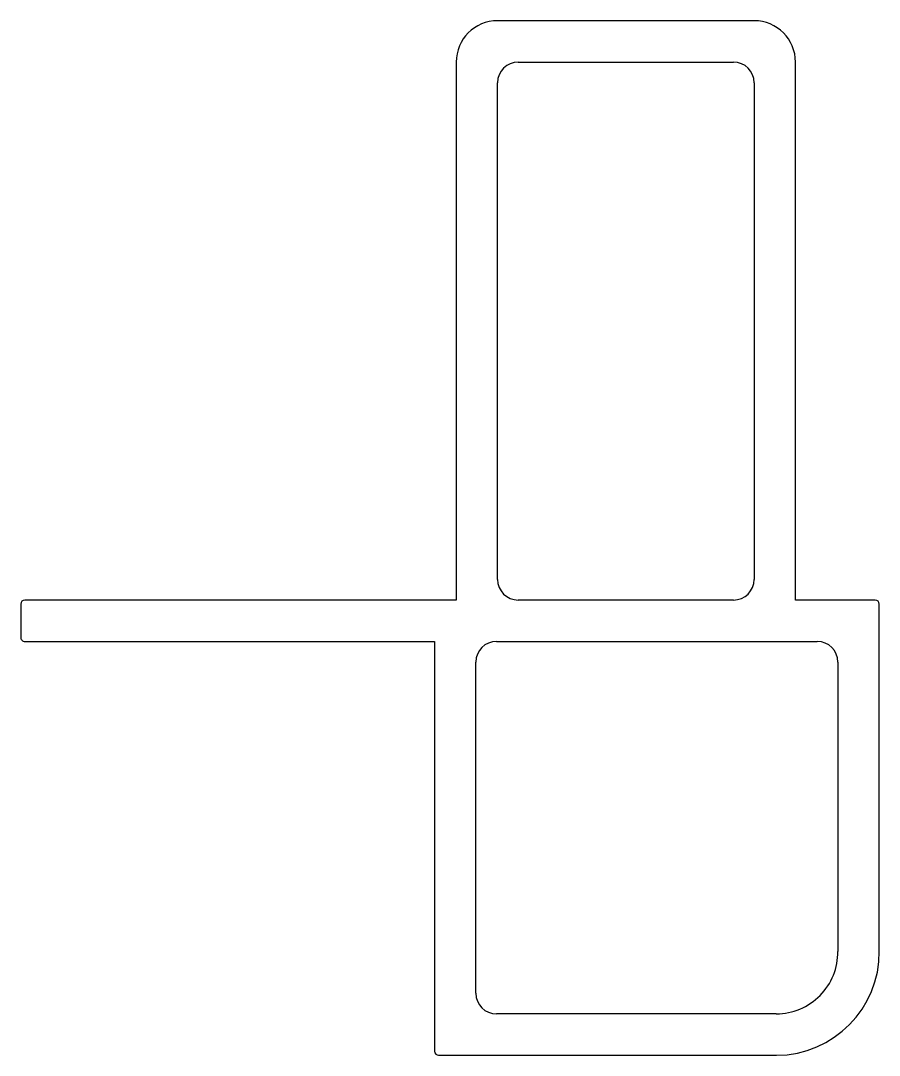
# Model space of a CAD drawing. Extents: x 1932.9 to 1974.4, y 2290.2 to 2340.2.
import ezdxf

# ---------------------------------------------------------------- set-up
doc = ezdxf.new("R2010")
doc.units = 0
doc.layers.get('0').update_dxf_attribs({"linetype": 'CONTINUOUS'})

msp = doc.modelspace()

# ---------------------------------------------------------------- linework, layer by layer
for p, q in [((1968.3, 2340.153), (1955.9, 2340.153)), ((1953.9, 2338.153), (1953.9, 2312.153)), ((1956.9, 2338.153), (1967.3, 2338.153)), ((1970.3, 2312.153), (1970.3, 2338.153)), ((1955.9, 2313.153), (1955.9, 2337.153)), ((1968.3, 2337.153), (1968.3, 2313.153)), ((1953.9, 2312.153), (1933.05, 2312.153)), ((1967.3, 2312.153), (1956.9, 2312.153)), ((1974.15, 2312.153), (1970.3, 2312.153)), ((1932.85, 2311.953), (1932.85, 2310.353)), ((1974.35, 2295.188), (1974.35, 2311.953)), ((1933.05, 2310.153), (1952.85, 2310.153)), ((1952.85, 2310.153), (1952.85, 2290.353)), ((1955.85, 2310.153), (1955.85, 2310.153)), ((1955.85, 2310.153), (1971.35, 2310.153)), ((1954.85, 2293.153), (1954.85, 2309.153)), ((1972.35, 2309.153), (1972.35, 2309.153)), ((1972.35, 2309.153), (1972.35, 2295.174)), ((1954.85, 2293.153), (1954.85, 2293.153)), ((1969.371, 2292.153), (1955.85, 2292.153)), ((1953.05, 2290.153), (1969.384, 2290.153))]:
    msp.add_line(p, q)
for centre, radius, start, end in [((1955.9, 2338.153), 2, 90, 180), ((1968.3, 2338.153), 2, 0, 90), ((1956.9, 2337.153), 1, 90, 180), ((1967.3, 2337.153), 1, 0, 90), ((1956.9, 2313.153), 1, 180, 270), ((1967.3, 2313.153), 1, 270, 360), ((1933.05, 2311.953), 0.2, 90, 180), ((1974.15, 2311.953), 0.2, 0, 90), ((1933.05, 2310.353), 0.2, 179.9993, 270), ((1955.85, 2309.153), 1, 90, 180), ((1971.35, 2309.153), 1, 0, 90), ((1969.35, 2295.153), 3, 270.3914, 0.3914), ((1969.35, 2295.153), 5, 270.3936, 0.3936), ((1955.85, 2293.153), 1, 180, 270), ((1953.05, 2290.353), 0.2, 180, 270)]:
    msp.add_arc(centre, radius, start, end)

doc.saveas('drawing.dxf')
